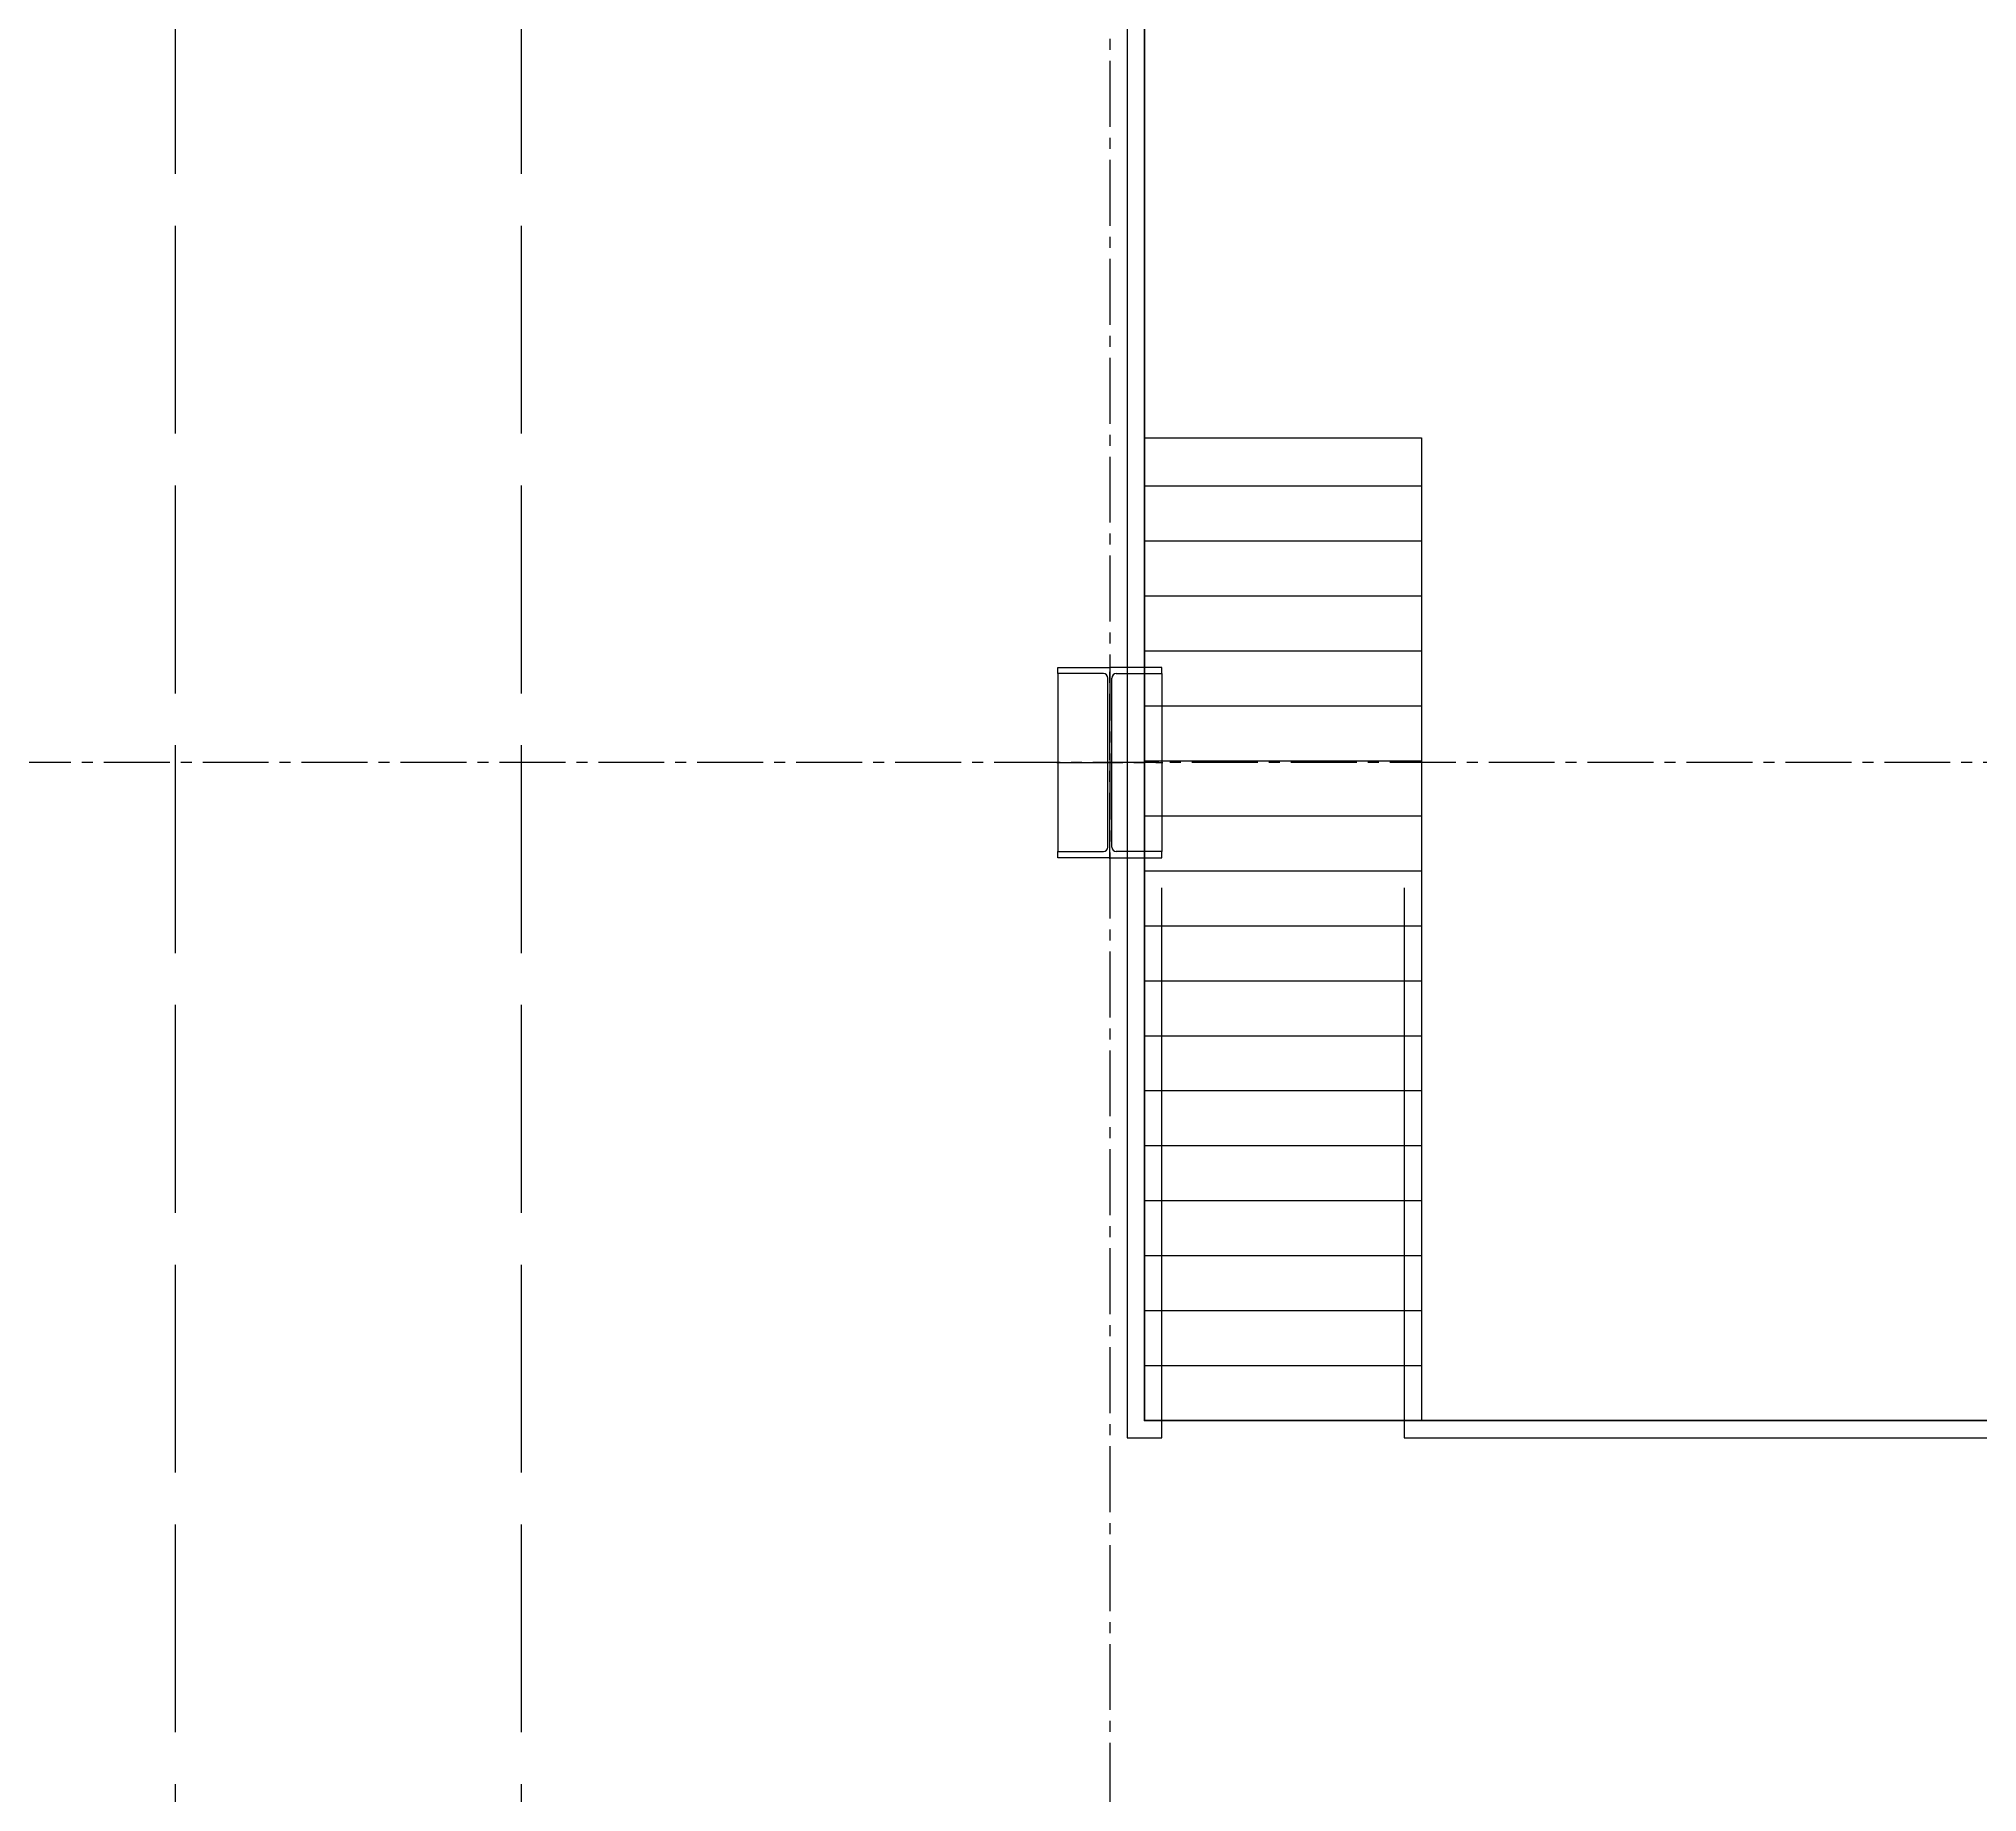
# Model space of a CAD drawing. Header units: millimetres. Extents: x 163705 to 1616509, y 81827 to 302547.
# Drawn here: x 672733 to 678333, y 150586 to 155650 of the extents above; entities that cross this region are included whole.
import ezdxf

# ---------------------------------------------------------------- set-up
doc = ezdxf.new("R2010")
doc.units = ezdxf.units.MM
doc.header["$LTSCALE"] = 10
doc.linetypes.add('ACAD_ISO02W100', pattern=[15, 12, -3])
doc.linetypes.add('CENTER2', pattern=[28.575, 19.05, -3.175, 3.175, -3.175])
for name, color, linetype, lineweight in [('1-中心线', 1, 'CENTER2', 0), ('1-护栏', 4, 'Continuous', 18), ('1-设备轮廓', 2, 'Continuous', 18), ('1-钢构', 6, 'Continuous', 0)]:
    doc.layers.add(name, color=color, linetype=linetype, lineweight=lineweight)
doc.styles.get("Standard").update_dxf_attribs({"font": 'arial.ttf'})

# ---------------------------------------------------------------- blocks, each defined once
blk = doc.blocks.new('G$CEDFA10A2')
for p, q in [((0, 535), (0, 553)), ((0, 553), (150, 553)), ((131.5, 535), (0, 535)), ((0, 535), (0, 21)), ((144.5, 34), (144.5, 522)), ((300, 553), (150, 553)), ((155.5, 34), (155.5, 522)), ((168.5, 535), (300, 535)), ((300, 535), (300, 553)), ((300, 535), (300, 21)), ((0, 21), (131.5, 21)), ((0, 3), (0, 21)), ((150, 3), (0, 3)), ((150, 3), (300, 3)), ((300, 21), (168.5, 21)), ((300, 3), (300, 21))]:
    blk.add_line(p, q)
for centre, start, end in [((131.5, 522), 0, 90), ((168.5, 522), 90, 180), ((131.5, 34), 270, 0), ((168.5, 34), 180, 270)]:
    blk.add_arc(centre, 13, start, end)
at = {"layer": '1-中心线'}
for p, q in [((150, 0), (150, 556)), ((-3, 278), (303, 278))]:
    blk.add_line(p, q, dxfattribs=at)
blk.add_text('HC_SUPERPART', height=0.001).set_placement((150, 3))

msp = doc.modelspace()

# ---------------------------------------------------------------- hatches: boundary and pattern name
at = {"layer": '1-护栏'}
h = msp.add_hatch(dxfattribs=at)
h.set_pattern_fill('ANSI31', color=256, scale=50, angle=315)
h.set_pattern_definition([(0, (675027.04, 151659.63), (4e-14, 158.75), [])])
h.paths.add_polyline_path([(676727.037, 151659.632), (675927.037, 151659.632), (675927.037, 154497.866), (676727.037, 154497.866)])

# ---------------------------------------------------------------- linework, layer by layer
msp.add_lwpolyline([(676727.037, 151659.632), (680927.037, 151659.632), (680927.037, 141759.632), (668827.037, 141759.632), (668827.037, 153659.632), (668827.037, 153659.632), (668827.037, 159059.632), (675927.037, 159059.632), (675927.037, 151659.632), (676727.037, 151659.632)])
at = {"layer": '1-中心线'}
for p, q in [((675827.037, 161586.876), (675827.037, 141059.499)), ((682827.037, 153559.632), (652710.886, 153559.632))]:
    msp.add_line(p, q, dxfattribs=at)
at = {"layer": '1-护栏'}
msp.add_lwpolyline([(676677.037, 153197.866), (676677.037, 151609.632), (680877.037, 151609.632), (680877.037, 141809.632), (668895.91, 141809.632), (668895.91, 153609.632), (668895.91, 153609.632), (668895.91, 159009.632), (675877.037, 159009.632), (675877.037, 151609.632), (675977.037, 151609.632), (675977.037, 153197.866)], dxfattribs=at)
at = {"layer": '1-设备轮廓', "color": 5, "linetype": 'ACAD_ISO02W100', "lineweight": 20, "ltscale": 5}
for p, q in [((673127.037, 158859.632), (673127.037, 141958.889)), ((674127.037, 158859.632), (674127.037, 141958.889))]:
    msp.add_line(p, q, dxfattribs=at)
at = {"layer": '1-钢构'}
msp.add_lwpolyline([(676727.037, 151659.632), (675927.037, 151659.632), (675927.037, 154497.866), (676727.037, 154497.866)], close=True, dxfattribs=at)

# ---------------------------------------------------------------- block references
msp.add_blockref('G$CEDFA10A2', (675677.037, 153281.632), dxfattribs=at)

doc.saveas('drawing.dxf')
